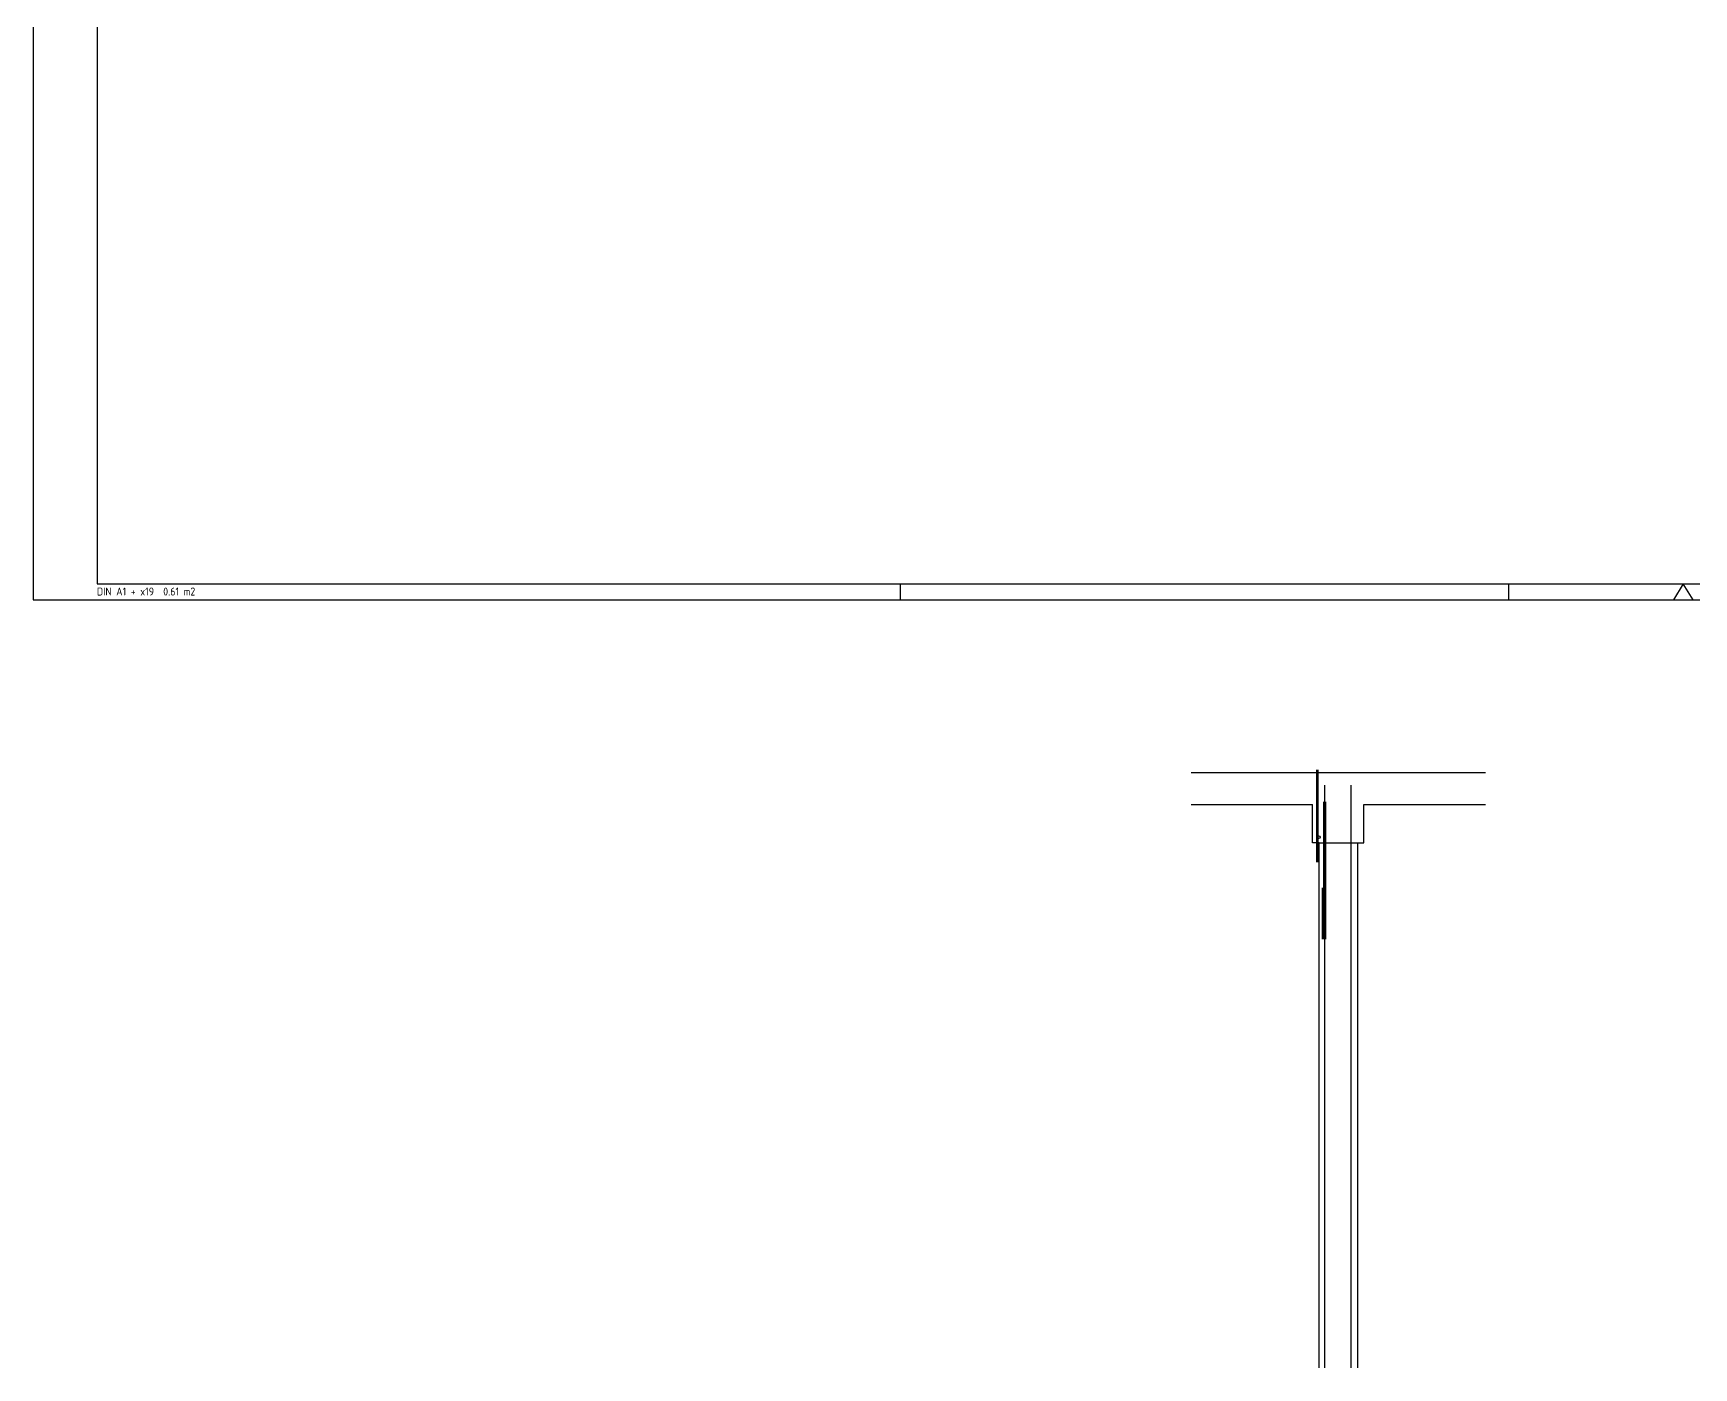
# Model space of a CAD drawing. Extents: x 0 to 39.9, y -6 to 14.9.
# Drawn here: x 0 to 12.97, y -6 to 4.43 of the extents above; entities that cross this region are included whole.
import ezdxf

# ---------------------------------------------------------------- set-up
doc = ezdxf.new("R2010")
doc.units = 0
doc.header["$LTSCALE"] = 0.25
doc.linetypes.add('AUSGEZOGEN', pattern=[1000.01, 1000, 0.01])
for name, color, linetype in [('AFU', 7, 'Continuous'), ('BETON', 7, 'Continuous'), ('RAHMEN', 7, 'Continuous'), ('RND', 7, 'Continuous')]:
    doc.layers.add(name, color=color, linetype=linetype)
doc.layers.add('NOPLOT', color=7, linetype='Continuous', plot=False)
doc.styles.add('txt', font='isocp.shx')
doc.linetypes.add('AFU_50K', pattern='A,0.15,["/",Standard,S=0.2,R=0,X=-0.01,Y=-0.1],0.07,["/",Standard,S=0.2,R=0,X=-0.01,Y=-0.1],0.15', length=0.37)

# ---------------------------------------------------------------- blocks, each defined once
blk = doc.blocks.new('A1-19-0')
at = {"layer": 'RAHMEN'}
for p, q in [((0, 59.4), (0, 0)), ((0, 0), (103.1, 0))]:
    blk.add_line(p, q, dxfattribs=at)
at = {"layer": 'RAHMEN', "color": 5}
for p, q in [((2, 58.9), (2, 0.5)), ((2, 0.5), (102.6, 0.5))]:
    blk.add_line(p, q, dxfattribs=at)
at = {"layer": 'RAHMEN', "color": 7}
for p, q in [((27.1, 0), (27.1, 0.5)), ((46.1, 0), (46.1, 0.5))]:
    blk.add_line(p, q, dxfattribs=at)
at = {"layer": 'RAHMEN', "color": 7, "linetype": 'Continuous'}
for p, q in [((51.55, 0.5), (51.24, 0)), ((51.86, 0), (51.55, 0.5))]:
    blk.add_line(p, q, dxfattribs=at)
at = {"layer": 'RAHMEN', "color": 7, "style": 'txt'}
blk.add_text('DIN A1 + x19  0.61 m2', height=0.25, dxfattribs=at).set_placement((1.989, 0.133))

msp = doc.modelspace()

# ---------------------------------------------------------------- linework, layer by layer
at = {"layer": 'AFU', "color": 8, "linetype": 'AFU_50K'}
msp.add_line((10.0427, -1.899), (10.3427, -1.899), dxfattribs=at)
at = {"layer": 'BETON', "color": 6, "linetype": 'AUSGEZOGEN'}
for p, q in [((9.0427, -1.349), (11.3427, -1.349)), ((9.0427, -1.599), (9.9927, -1.599)), ((9.9927, -1.899), (9.9927, -1.599)), ((10.3927, -1.599), (11.3427, -1.599)), ((10.3927, -1.899), (10.3927, -1.599)), ((10.0427, -1.899), (9.9927, -1.899)), ((10.0427, -5.999), (10.0427, -1.899)), ((10.3427, -1.899), (10.3427, -5.999)), ((10.3427, -1.899), (10.3927, -1.899))]:
    msp.add_line(p, q, dxfattribs=at)
at = {"layer": 'NOPLOT', "color": 191, "linetype": 'AUSGEZOGEN'}
for p, q in [((10.0227, -1.3292), (10.0227, -2.0508)), ((10.0327, -1.3292), (10.0327, -2.0508)), ((10.0777, -1.578), (10.0777, -2.6515)), ((10.0937, -1.578), (10.0937, -2.6515)), ((10.0677, -2.2504), (10.0677, -2.6515))]:
    msp.add_line(p, q, dxfattribs=at)
at = {"layer": 'NOPLOT', "color": 191, "linetype": 'Continuous'}
msp.add_circle((10.0427, -1.8541), 0.01, dxfattribs=at)
at = {"layer": 'RND', "color": 1, "linetype": 'AUSGEZOGEN'}
for points in [[(10.0892, -5.999), (10.0892, -1.449)], [(10.2946, -5.999), (10.2946, -1.449)]]:
    msp.add_lwpolyline(points, dxfattribs=at)

# ---------------------------------------------------------------- block references
at = {"layer": 'RAHMEN', "color": 7, "linetype": 'AUSGEZOGEN', "xscale": 0.25, "yscale": 0.25, "zscale": 0.25}
msp.add_blockref('A1-19-0', (0, 0), dxfattribs=at)

doc.saveas('drawing.dxf')
